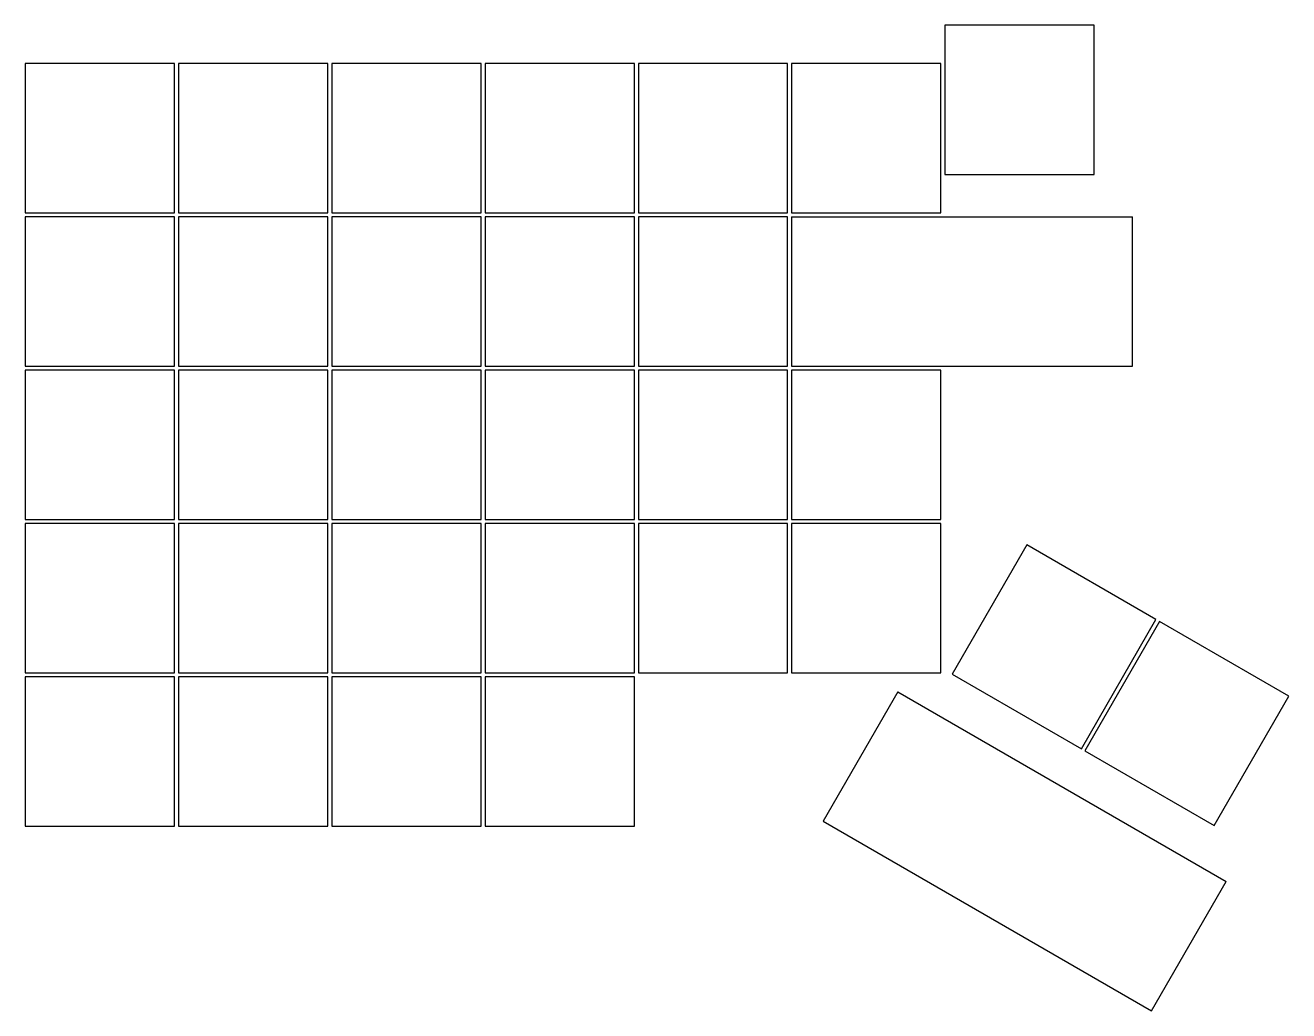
# Model space of a CAD drawing. Header units: millimetres. Extents: x -9 to 147, y -32 to 90.
import ezdxf

# ---------------------------------------------------------------- set-up
doc = ezdxf.new("R2010")
doc.units = ezdxf.units.MM

msp = doc.modelspace()

# ---------------------------------------------------------------- linework, layer by layer
for p, q in [((123.25, 90), (104.75, 90)), ((104.75, 90), (104.75, 71.5)), ((123.25, 71.5), (123.25, 90)), ((9.25, 85.25), (-9.25, 85.25)), ((-9.25, 85.25), (-9.25, 66.75)), ((9.25, 66.75), (9.25, 85.25)), ((28.25, 85.25), (9.75, 85.25)), ((9.75, 85.25), (9.75, 66.75)), ((28.25, 66.75), (28.25, 85.25)), ((47.25, 85.25), (28.75, 85.25)), ((28.75, 85.25), (28.75, 66.75)), ((47.25, 66.75), (47.25, 85.25)), ((66.25, 85.25), (47.75, 85.25)), ((47.75, 85.25), (47.75, 66.75)), ((66.25, 66.75), (66.25, 85.25)), ((85.25, 85.25), (66.75, 85.25)), ((66.75, 85.25), (66.75, 66.75)), ((85.25, 66.75), (85.25, 85.25)), ((104.25, 85.25), (85.75, 85.25)), ((85.75, 85.25), (85.75, 66.75)), ((104.25, 66.75), (104.25, 85.25)), ((104.75, 71.5), (123.25, 71.5)), ((-9.25, 66.75), (9.25, 66.75)), ((9.25, 66.25), (-9.25, 66.25)), ((-9.25, 66.25), (-9.25, 47.75)), ((9.25, 47.75), (9.25, 66.25)), ((9.75, 66.75), (28.25, 66.75)), ((28.25, 66.25), (9.75, 66.25)), ((9.75, 66.25), (9.75, 47.75)), ((28.25, 47.75), (28.25, 66.25)), ((28.75, 66.75), (47.25, 66.75)), ((47.25, 66.25), (28.75, 66.25)), ((28.75, 66.25), (28.75, 47.75)), ((47.25, 47.75), (47.25, 66.25)), ((47.75, 66.75), (66.25, 66.75)), ((66.25, 66.25), (47.75, 66.25)), ((47.75, 66.25), (47.75, 47.75)), ((66.25, 47.75), (66.25, 66.25)), ((66.75, 66.75), (85.25, 66.75)), ((85.25, 66.25), (66.75, 66.25)), ((66.75, 66.25), (66.75, 47.75)), ((85.25, 47.75), (85.25, 66.25)), ((85.75, 66.75), (104.25, 66.75)), ((85.75, 66.25), (128, 66.25)), ((85.75, 66.25), (85.75, 47.75)), ((128, 47.75), (128, 66.25)), ((-9.25, 47.75), (9.25, 47.75)), ((9.25, 47.25), (-9.25, 47.25)), ((-9.25, 47.25), (-9.25, 28.75)), ((9.25, 28.75), (9.25, 47.25)), ((9.75, 47.75), (28.25, 47.75)), ((28.25, 47.25), (9.75, 47.25)), ((9.75, 47.25), (9.75, 28.75)), ((28.25, 28.75), (28.25, 47.25)), ((28.75, 47.75), (47.25, 47.75)), ((47.25, 47.25), (28.75, 47.25)), ((28.75, 47.25), (28.75, 28.75)), ((47.25, 28.75), (47.25, 47.25)), ((47.75, 47.75), (66.25, 47.75)), ((66.25, 47.25), (47.75, 47.25)), ((47.75, 47.25), (47.75, 28.75)), ((66.25, 28.75), (66.25, 47.25)), ((66.75, 47.75), (85.25, 47.75)), ((85.25, 47.25), (66.75, 47.25)), ((66.75, 47.25), (66.75, 28.75)), ((85.25, 28.75), (85.25, 47.25)), ((85.75, 47.75), (128, 47.75)), ((104.25, 47.25), (85.75, 47.25)), ((85.75, 47.25), (85.75, 28.75)), ((104.25, 28.75), (104.25, 47.25)), ((-9.25, 28.75), (9.25, 28.75)), ((9.25, 28.25), (-9.25, 28.25)), ((-9.25, 28.25), (-9.25, 9.75)), ((9.25, 9.75), (9.25, 28.25)), ((9.75, 28.75), (28.25, 28.75)), ((28.25, 28.25), (9.75, 28.25)), ((9.75, 28.25), (9.75, 9.75)), ((28.25, 9.75), (28.25, 28.25)), ((28.75, 28.75), (47.25, 28.75)), ((47.25, 28.25), (28.75, 28.25)), ((28.75, 28.25), (28.75, 9.75)), ((47.25, 9.75), (47.25, 28.25)), ((47.75, 28.75), (66.25, 28.75)), ((66.25, 28.25), (47.75, 28.25)), ((47.75, 28.25), (47.75, 9.75)), ((66.25, 9.75), (66.25, 28.25)), ((66.75, 28.75), (85.25, 28.75)), ((85.25, 28.25), (66.75, 28.25)), ((66.75, 28.25), (66.75, 9.75)), ((85.25, 9.75), (85.25, 28.25)), ((85.75, 28.75), (104.25, 28.75)), ((104.25, 28.25), (85.75, 28.25)), ((85.75, 28.25), (85.75, 9.75)), ((104.25, 9.75), (104.25, 28.25)), ((114.89, 25.6), (105.64, 9.58)), ((130.91, 16.35), (114.89, 25.6)), ((121.66, 0.33), (130.91, 16.35)), ((131.34, 16.1), (122.09, 0.08)), ((147.37, 6.85), (131.34, 16.1)), ((-9.25, 9.75), (9.25, 9.75)), ((9.75, 9.75), (28.25, 9.75)), ((28.75, 9.75), (47.25, 9.75)), ((47.75, 9.75), (66.25, 9.75)), ((66.75, 9.75), (85.25, 9.75)), ((85.75, 9.75), (104.25, 9.75)), ((105.64, 9.58), (121.66, 0.33)), ((9.25, 9.25), (-9.25, 9.25)), ((-9.25, 9.25), (-9.25, -9.25)), ((9.25, -9.25), (9.25, 9.25)), ((28.25, 9.25), (9.75, 9.25)), ((9.75, 9.25), (9.75, -9.25)), ((28.25, -9.25), (28.25, 9.25)), ((47.25, 9.25), (28.75, 9.25)), ((28.75, 9.25), (28.75, -9.25)), ((47.25, -9.25), (47.25, 9.25)), ((66.25, 9.25), (47.75, 9.25)), ((47.75, 9.25), (47.75, -9.25)), ((66.25, -9.25), (66.25, 9.25)), ((98.9, 7.41), (89.65, -8.61)), ((98.9, 7.41), (139.6, -16.09)), ((138.12, -9.17), (147.37, 6.85)), ((122.09, 0.08), (138.12, -9.17)), ((-9.25, -9.25), (9.25, -9.25)), ((9.75, -9.25), (28.25, -9.25)), ((28.75, -9.25), (47.25, -9.25)), ((47.75, -9.25), (66.25, -9.25)), ((89.65, -8.61), (130.35, -32.11)), ((130.35, -32.11), (139.6, -16.09))]:
    msp.add_line(p, q)

doc.saveas('drawing.dxf')
